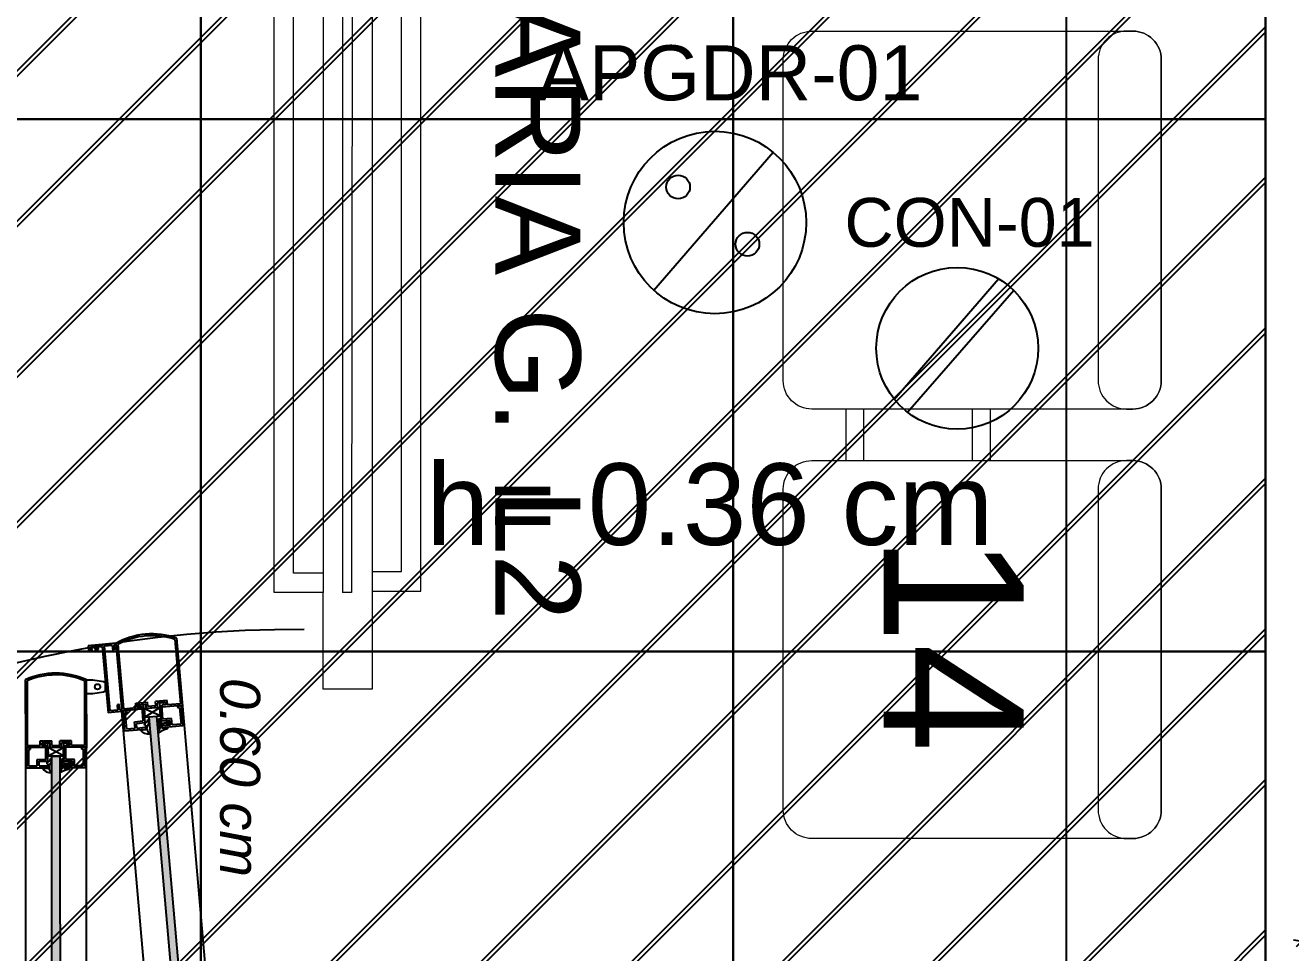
# Model space of a CAD drawing. Header units: millimetres. Extents: x 10930 to 21977, y 3784 to 7635.
# Drawn here: x 10970.211 to 10971.637, y 3818.83 to 3819.876 of the extents above; entities that cross this region are included whole.
import ezdxf

# ---------------------------------------------------------------- set-up
doc = ezdxf.new("R2010")
doc.units = ezdxf.units.MM
doc.linetypes.add('X-PP-NEW$0$HIDDEN', pattern=[0.375, 0.25, -0.125])
for name, color, linetype, lineweight in [('CONTACTOS', 40, 'Continuous', 18), ('LUMINARIAS', 3, 'Continuous', 18), ('MUEBLES', 251, 'Continuous', 18), ('PLAFON', 151, 'Continuous', 25)]:
    doc.layers.add(name, color=color, linetype=linetype, lineweight=lineweight)
for name, color, linetype in [('MEDIDAS.', 75, 'Continuous'), ('MUROS - ARQ.', 251, 'Continuous'), ('MUROS ACABADO.', 201, 'Continuous'), ('PISO PATIO PUBLICO', 142, 'Continuous'), ('PUERTAS', 171, 'Continuous')]:
    doc.layers.add(name, color=color, linetype=linetype)
doc.styles.get("Standard").update_dxf_attribs({"font": 'arial.ttf'})
doc.dimstyles.get("Standard").update_dxf_attribs({"dimtxt": 0.15, "dimasz": 0.18, "dimexe": 0.18, "dimexo": 0.0625, "dimgap": 0.09, "dimtad": 0, "dimtih": 1, "dimtoh": 1, "dimzin": 0, "dimdsep": 46, "dimtxsty": 'Standard', "dimblk2": 'ARCHTICK', "dimcen": 0.09, "dimadec": 0, "dimazin": 0, "dimtfac": 1, "dimtofl": 0, "dimtmove": 0, "dimatfit": 3, "dimfxl": 1, "dimtolj": 1, "dimtzin": 0, "dimarcsym": 0})

# ---------------------------------------------------------------- blocks, each defined once
blk = doc.blocks.new('X-PP-NEW$0$6370-Junquillo')
at = {"color": 0, "linetype": 'ByBlock', "ltscale": 10}
for p, q in [((-0.00038, -0.00088), (-0.00038, -0.00348)), ((-0.00038, -0.00088), (0.01425, -0.00088)), ((-0.00038, -0.00348), (0.00092, -0.00348)), ((0.00092, -0.00218), (0.00092, -0.00348)), ((0.00092, -0.00218), (0.01295, -0.00218)), ((0.00822, -0.00868), (0.00822, -0.01498)), ((0.01295, -0.00868), (0.00822, -0.00868)), ((0.01295, -0.00218), (0.01295, -0.00868)), ((0.01425, -0.00088), (0.01425, -0.01628)), ((-0.00218, -0.01348), (-0.00368, -0.01348)), ((-0.00368, -0.01348), (-0.00368, -0.01628)), ((0.00952, -0.01628), (-0.00368, -0.01628)), ((-0.00218, -0.01348), (-0.00218, -0.01498)), ((0.00822, -0.01498), (-0.00218, -0.01498)), ((0.00952, -0.00998), (0.00952, -0.01628)), ((0.01295, -0.00998), (0.00952, -0.00998)), ((0.01295, -0.00998), (0.01295, -0.01628)), ((0.01295, -0.01628), (0.01425, -0.01628))]:
    blk.add_line(p, q, dxfattribs=at)
blk = doc.blocks.new('X-PP-NEW$0$Vinil Cuña')
at = {"color": 0, "linetype": 'ByBlock', "ltscale": 10}
for p, q in [((-0.00262, 0.00333), (-0.00262, 0.00363)), ((-0.00202, 0.00333), (-0.00262, 0.00333)), ((0.0039, 0.0004), (-0.00033, 0.0004)), ((-0.00033, -0.0028), (-0.00033, 0.0004)), ((-0.00262, -0.00428), (-0.00262, -0.00458)), ((-0.00232, -0.00458), (-0.00262, -0.00458)), ((-0.00232, -0.00677), (-0.00232, -0.00458)), ((-0.00202, -0.00677), (-0.00232, -0.00677)), ((0.00077, -0.0028), (-0.00033, -0.0028)), ((0.00077, -0.0039), (0.00077, -0.0028))]:
    blk.add_line(p, q, dxfattribs=at)
for centre, radius, start, end in [((-0.00202, -0.00337), 0.00702, 32.45142, 94.86969), ((-0.00691, -0.00012), 0.00598, 315.85253, 35.13255), ((0.00128, -0.00718), 0.00332, 98.81604, 172.87719)]:
    blk.add_arc(centre, radius, start, end, dxfattribs=at)
blk = doc.blocks.new('X-PP-NEW$0$Plomo-1')
at = {"color": 0, "linetype": 'ByBlock', "ltscale": 10}
blk.add_lwpolyline([(-0.0057, 0.00625), (0.0057, 0.00625), (0.0057, 0.00025), (-0.0057, 0.00025)], close=True, dxfattribs=at)
at = {"color": 0, "linetype": 'X-PP-NEW$0$HIDDEN', "ltscale": 10}
for points in [[(0.0057, 0.00625), (-0.0057, 0.00025)], [(-0.0057, 0.00625), (0.0057, 0.00025)]]:
    blk.add_lwpolyline(points, dxfattribs=at)
blk = doc.blocks.new('PUERTA 7')
at = {"layer": 'PUERTAS'}
h = blk.add_hatch(dxfattribs=at)
h.set_pattern_fill('CROSS', color=142, scale=0.0003)
h.paths.add_polyline_path([(10970.2506, 3817.9168), (10970.2413, 3817.9168), (10970.2405, 3819.0517), (10970.2498, 3819.0517)])
h.paths.add_polyline_path([(10970.3498, 3819.0956), (10970.4487, 3817.965), (10970.458, 3817.9658), (10970.3591, 3819.0964)])
at = {"layer": 'PUERTAS', "color": 0, "linetype": 'ByBlock'}
for p, q in [((10970.3127, 3819.1789, 310.8113), (10970.2814, 3819.1761, 310.8113)), ((10970.2814, 3819.1761, 310.8113), (10970.2819, 3819.1711, 310.8113)), ((10970.2819, 3819.1711, 310.8113), (10970.2854, 3819.1714, 310.8113)), ((10970.2831, 3819.1743, 310.8113), (10970.2914, 3819.175, 310.8113)), ((10970.2831, 3819.1743, 310.8113), (10970.2833, 3819.1727, 310.8113)), ((10970.2833, 3819.1727, 310.8113), (10970.2852, 3819.1729, 310.8113)), ((10970.2852, 3819.1729, 310.8113), (10970.2854, 3819.1714, 310.8113)), ((10970.2896, 3819.1733, 310.8113), (10970.2916, 3819.1735, 310.8113)), ((10970.2897, 3819.1718, 310.8113), (10970.2896, 3819.1733, 310.8113)), ((10970.2897, 3819.1718, 310.8113), (10970.2932, 3819.1721, 310.8113)), ((10970.2916, 3819.1735, 310.8113), (10970.2914, 3819.175, 310.8113)), ((10970.293, 3819.1751, 310.8113), (10970.2975, 3819.1755, 310.8113)), ((10970.2932, 3819.1721, 310.8113), (10970.293, 3819.1751, 310.8113)), ((10970.2975, 3819.1755, 310.8113), (10970.3041, 3819.1007, 310.8113)), ((10970.3087, 3819.1765, 310.8113), (10970.2995, 3819.1757, 310.8113)), ((10970.2995, 3819.1757, 310.8113), (10970.3059, 3819.1028, 310.8113)), ((10970.3087, 3819.1765, 310.8113), (10970.3092, 3819.1705, 310.8113)), ((10970.3129, 3819.1769, 310.8113), (10970.3106, 3819.1767, 310.8113)), ((10970.3106, 3819.1767, 310.8113), (10970.3111, 3819.1714, 310.8113)), ((10970.3127, 3819.1789, 310.8113), (10970.3129, 3819.1769, 310.8113)), ((10970.3104, 3819.1706, 310.8113), (10970.3092, 3819.1705, 310.8113)), ((10970.3195, 3819.102, 310.8113), (10970.3041, 3819.1007, 310.8113)), ((10970.3151, 3819.1036, 310.8113), (10970.3059, 3819.1028, 310.8113)), ((10970.3158, 3819.1098, 310.8113), (10970.3146, 3819.1097, 310.8113)), ((10970.3151, 3819.1036, 310.8113), (10970.3146, 3819.1097, 310.8113)), ((10970.3171, 3819.1038, 310.8113), (10970.3166, 3819.1091, 310.8113)), ((10970.3193, 3819.104, 310.8113), (10970.3171, 3819.1038, 310.8113)), ((10970.3193, 3819.104, 310.8113), (10970.3195, 3819.102, 310.8113))]:
    blk.add_line(p, q, dxfattribs=at)
at = {"layer": 'PUERTAS', "color": 0, "linetype": 'ByBlock', "ltscale": 10}
for p, q in [((10970.3127, 3819.1789, 310.8113), (10970.3195, 3819.102, 310.8113)), ((10970.3149, 3819.1777, 310.8113), (10970.3212, 3819.1052, 310.8113)), ((10970.3793, 3819.1834, 310.8113), (10970.3856, 3819.1108, 310.8113)), ((10970.3811, 3819.1848, 310.8113), (10970.3879, 3819.108, 310.8113)), ((10970.2107, 3819.1379, 310.8113), (10970.2108, 3819.0607, 310.8113)), ((10970.2128, 3819.1365, 310.8113), (10970.2128, 3819.0637, 310.8113)), ((10970.2774, 3819.1366, 310.8113), (10970.2775, 3819.0638, 310.8113)), ((10970.2794, 3819.1379, 310.8113), (10970.2795, 3819.0608, 310.8113)), ((10970.3707, 3819.1146, 310.8113), (10970.3573, 3819.1135, 310.8113)), ((10970.3711, 3819.1096, 310.8113), (10970.3707, 3819.1146, 310.8113)), ((10970.3195, 3819.102, 310.8113), (10970.3205, 3819.1021, 310.8113)), ((10970.3204, 3819.1031, 310.8113), (10970.3421, 3819.105, 310.8113)), ((10970.3204, 3819.1031, 310.8113), (10970.3205, 3819.1021, 310.8113)), ((10970.3208, 3819.1027, 310.8113), (10970.3248, 3819.1031, 310.8113)), ((10970.3208, 3819.1027, 310.8113), (10970.3227, 3819.0802, 310.8113)), ((10970.3212, 3819.1052, 310.8113), (10970.3357, 3819.1065, 310.8113)), ((10970.323, 3819.1009, 310.8113), (10970.325, 3819.1011, 310.8113)), ((10970.323, 3819.1009, 310.8113), (10970.3246, 3819.0824, 310.8113)), ((10970.3248, 3819.1031, 310.8113), (10970.325, 3819.1011, 310.8113)), ((10970.3352, 3819.1115, 310.8113), (10970.3486, 3819.1127, 310.8113)), ((10970.3357, 3819.1065, 310.8113), (10970.3352, 3819.1115, 310.8113)), ((10970.3374, 3819.1097, 310.8113), (10970.3467, 3819.1105, 310.8113)), ((10970.3377, 3819.1066, 310.8113), (10970.3374, 3819.1097, 310.8113)), ((10970.3377, 3819.1066, 310.8113), (10970.3419, 3819.107, 310.8113)), ((10970.3397, 3819.1095, 310.8113), (10970.3441, 3819.1099, 310.8113)), ((10970.3399, 3819.1072, 310.8113), (10970.3397, 3819.1095, 310.8113)), ((10970.3399, 3819.1072, 310.8113), (10970.3423, 3819.1074, 310.8113)), ((10970.3421, 3819.105, 310.8113), (10970.3419, 3819.107, 310.8113)), ((10970.3437, 3819.0914, 310.8113), (10970.3423, 3819.1074, 310.8113)), ((10970.3458, 3819.0895, 310.8113), (10970.3441, 3819.1099, 310.8113)), ((10970.3472, 3819.1054, 310.8113), (10970.3467, 3819.1105, 310.8113)), ((10970.36, 3819.1066, 310.8113), (10970.3472, 3819.1054, 310.8113)), ((10970.349, 3819.1076, 310.8113), (10970.3486, 3819.1127, 310.8113)), ((10970.3578, 3819.1084, 310.8113), (10970.349, 3819.1076, 310.8113)), ((10970.3578, 3819.1084, 310.8113), (10970.3573, 3819.1135, 310.8113)), ((10970.3688, 3819.1125, 310.8113), (10970.3595, 3819.1116, 310.8113)), ((10970.36, 3819.1066, 310.8113), (10970.3595, 3819.1116, 310.8113)), ((10970.3666, 3819.1119, 310.8113), (10970.3623, 3819.1115, 310.8113)), ((10970.3641, 3819.0911, 310.8113), (10970.3623, 3819.1115, 310.8113)), ((10970.3668, 3819.1095, 310.8113), (10970.3645, 3819.1093, 310.8113)), ((10970.3659, 3819.0933, 310.8113), (10970.3645, 3819.1093, 310.8113)), ((10970.3691, 3819.1094, 310.8113), (10970.3649, 3819.109, 310.8113)), ((10970.3651, 3819.107, 310.8113), (10970.3649, 3819.109, 310.8113)), ((10970.3868, 3819.1089, 310.8113), (10970.3651, 3819.107, 310.8113)), ((10970.3668, 3819.1095, 310.8113), (10970.3666, 3819.1119, 310.8113)), ((10970.3691, 3819.1094, 310.8113), (10970.3688, 3819.1125, 310.8113)), ((10970.3856, 3819.1108, 310.8113), (10970.3711, 3819.1096, 310.8113)), ((10970.3865, 3819.1085, 310.8113), (10970.3824, 3819.1081, 310.8113)), ((10970.3824, 3819.1081, 310.8113), (10970.3826, 3819.1061, 310.8113)), ((10970.3846, 3819.1063, 310.8113), (10970.3826, 3819.1061, 310.8113)), ((10970.3846, 3819.1063, 310.8113), (10970.3862, 3819.0878, 310.8113)), ((10970.3865, 3819.1085, 310.8113), (10970.3884, 3819.0859, 310.8113)), ((10970.3868, 3819.1089, 310.8113), (10970.3869, 3819.1079, 310.8113)), ((10970.3879, 3819.108, 310.8113), (10970.3869, 3819.1079, 310.8113)), ((10970.3339, 3819.0905, 310.8113), (10970.3437, 3819.0914, 310.8113)), ((10970.3346, 3819.0832, 310.8113), (10970.3339, 3819.0905, 310.8113)), ((10970.3361, 3819.0887, 310.8113), (10970.3458, 3819.0895, 310.8113)), ((10970.3366, 3819.0834, 310.8113), (10970.3361, 3819.0887, 310.8113)), ((10970.3448, 3819.0882, 310.8113), (10970.3449, 3819.0865, 310.8113)), ((10970.3449, 3819.0865, 310.8113), (10970.3466, 3819.0866, 310.8113)), ((10970.3466, 3819.0866, 310.8113), (10970.347, 3819.0817, 310.8113)), ((10970.3487, 3819.093, 310.8113), (10970.3491, 3819.093, 310.8113)), ((10970.3491, 3819.093, 310.8113), (10970.3494, 3819.0896, 310.8113)), ((10970.3494, 3819.0896, 310.8113), (10970.3499, 3819.0897, 310.8113)), ((10970.3499, 3819.0892, 310.8113), (10970.3499, 3819.0897, 310.8113)), ((10970.3621, 3819.0941, 310.8113), (10970.36, 3819.0917, 310.8113)), ((10970.3622, 3819.0936, 310.8113), (10970.36, 3819.0912, 310.8113)), ((10970.36, 3819.0917, 310.8113), (10970.36, 3819.0912, 310.8113)), ((10970.3624, 3819.091, 310.8113), (10970.3602, 3819.0885, 310.8113)), ((10970.3602, 3819.0885, 310.8113), (10970.3603, 3819.088, 310.8113)), ((10970.3625, 3819.0904, 310.8113), (10970.3603, 3819.088, 310.8113)), ((10970.3626, 3819.0883, 310.8113), (10970.3605, 3819.0859, 310.8113)), ((10970.3627, 3819.0878, 310.8113), (10970.3605, 3819.0854, 310.8113)), ((10970.3605, 3819.0859, 310.8113), (10970.3605, 3819.0854, 310.8113)), ((10970.3628, 3819.086, 310.8113), (10970.3607, 3819.0836, 310.8113)), ((10970.3629, 3819.0854, 310.8113), (10970.3607, 3819.083, 310.8113)), ((10970.3621, 3819.0941, 310.8113), (10970.3635, 3819.0943, 310.8113)), ((10970.3624, 3819.091, 310.8113), (10970.3622, 3819.0936, 310.8113)), ((10970.3626, 3819.0883, 310.8113), (10970.3625, 3819.0904, 310.8113)), ((10970.3628, 3819.086, 310.8113), (10970.3627, 3819.0878, 310.8113)), ((10970.3631, 3819.0831, 310.8113), (10970.3629, 3819.0854, 310.8113)), ((10970.364, 3819.0886, 310.8113), (10970.3635, 3819.0943, 310.8113)), ((10970.3702, 3819.0891, 310.8113), (10970.364, 3819.0886, 310.8113)), ((10970.3738, 3819.092, 310.8113), (10970.3641, 3819.0911, 310.8113)), ((10970.3703, 3819.0885, 310.8113), (10970.3641, 3819.0879, 310.8113)), ((10970.3645, 3819.0832, 310.8113), (10970.3641, 3819.0879, 310.8113)), ((10970.3742, 3819.0867, 310.8113), (10970.3645, 3819.0859, 310.8113)), ((10970.3645, 3819.0859, 310.8113), (10970.3647, 3819.0838, 310.8113)), ((10970.3884, 3819.0859, 310.8113), (10970.3647, 3819.0838, 310.8113)), ((10970.3756, 3819.0942, 310.8113), (10970.3659, 3819.0933, 310.8113)), ((10970.3701, 3819.0906, 310.8113), (10970.3705, 3819.0906, 310.8113)), ((10970.3702, 3819.0891, 310.8113), (10970.3701, 3819.0906, 310.8113)), ((10970.3705, 3819.0868, 310.8113), (10970.3703, 3819.0885, 310.8113)), ((10970.3706, 3819.0892, 310.8113), (10970.3705, 3819.0906, 310.8113)), ((10970.3705, 3819.0868, 310.8113), (10970.3708, 3819.0868, 310.8113)), ((10970.371, 3819.0892, 310.8113), (10970.3706, 3819.0892, 310.8113)), ((10970.3708, 3819.0868, 310.8113), (10970.3707, 3819.0885, 310.8113)), ((10970.3711, 3819.0885, 310.8113), (10970.3707, 3819.0885, 310.8113)), ((10970.3709, 3819.0907, 310.8113), (10970.3713, 3819.0907, 310.8113)), ((10970.371, 3819.0892, 310.8113), (10970.3709, 3819.0907, 310.8113)), ((10970.3712, 3819.0868, 310.8113), (10970.3711, 3819.0885, 310.8113)), ((10970.3712, 3819.0868, 310.8113), (10970.3716, 3819.0869, 310.8113)), ((10970.3714, 3819.0892, 310.8113), (10970.3713, 3819.0907, 310.8113)), ((10970.3718, 3819.0893, 310.8113), (10970.3714, 3819.0892, 310.8113)), ((10970.3716, 3819.0869, 310.8113), (10970.3715, 3819.0886, 310.8113)), ((10970.3719, 3819.0886, 310.8113), (10970.3715, 3819.0886, 310.8113)), ((10970.3717, 3819.0907, 310.8113), (10970.372, 3819.0908, 310.8113)), ((10970.3718, 3819.0893, 310.8113), (10970.3717, 3819.0907, 310.8113)), ((10970.372, 3819.0869, 310.8113), (10970.3719, 3819.0886, 310.8113)), ((10970.3724, 3819.0869, 310.8113), (10970.372, 3819.0908, 310.8113)), ((10970.372, 3819.0869, 310.8113), (10970.3724, 3819.0869, 310.8113)), ((10970.3742, 3819.0867, 310.8113), (10970.3738, 3819.092, 310.8113)), ((10970.3762, 3819.0869, 310.8113), (10970.3756, 3819.0942, 310.8113)), ((10970.3862, 3819.0878, 310.8113), (10970.3762, 3819.0869, 310.8113)), ((10970.3227, 3819.0802, 310.8113), (10970.3465, 3819.0823, 310.8113)), ((10970.3246, 3819.0824, 310.8113), (10970.3346, 3819.0832, 310.8113)), ((10970.3366, 3819.0834, 310.8113), (10970.3463, 3819.0843, 310.8113)), ((10970.3405, 3819.0811, 310.8113), (10970.347, 3819.0817, 310.8113)), ((10970.3463, 3819.0843, 310.8113), (10970.3465, 3819.0823, 310.8113)), ((10970.35, 3819.0774, 310.8113), (10970.3509, 3819.0775, 310.8113)), ((10970.3509, 3819.0775, 310.8113), (10970.351, 3819.077, 310.8113)), ((10970.3607, 3819.0836, 310.8113), (10970.3607, 3819.083, 310.8113)), ((10970.361, 3819.0799, 310.8113), (10970.3612, 3819.0779, 310.8113)), ((10970.3645, 3819.0832, 310.8113), (10970.371, 3819.0838, 310.8113)), ((10970.3712, 3819.0822, 310.8113), (10970.371, 3819.0838, 310.8113)), ((10970.2108, 3819.0607, 310.8113), (10970.2118, 3819.0607, 310.8113)), ((10970.2118, 3819.0617, 310.8113), (10970.2118, 3819.0607, 310.8113)), ((10970.2118, 3819.0617, 310.8113), (10970.2336, 3819.0617, 310.8113)), ((10970.2128, 3819.0637, 310.8113), (10970.2273, 3819.0638, 310.8113)), ((10970.2273, 3819.0689, 310.8113), (10970.2407, 3819.0689, 310.8113)), ((10970.2273, 3819.0638, 310.8113), (10970.2273, 3819.0689, 310.8113)), ((10970.2294, 3819.0668, 310.8113), (10970.2387, 3819.0669, 310.8113)), ((10970.2294, 3819.0638, 310.8113), (10970.2294, 3819.0668, 310.8113)), ((10970.2294, 3819.0638, 310.8113), (10970.2336, 3819.0638, 310.8113)), ((10970.2336, 3819.0617, 310.8113), (10970.2336, 3819.0638, 310.8113)), ((10970.2387, 3819.0618, 310.8113), (10970.2387, 3819.0669, 310.8113)), ((10970.2387, 3819.0618, 310.8113), (10970.2516, 3819.0618, 310.8113)), ((10970.2407, 3819.0638, 310.8113), (10970.2407, 3819.0689, 310.8113)), ((10970.2407, 3819.0638, 310.8113), (10970.2495, 3819.0638, 310.8113)), ((10970.2495, 3819.0638, 310.8113), (10970.2495, 3819.0689, 310.8113)), ((10970.2629, 3819.0689, 310.8113), (10970.2495, 3819.0689, 310.8113)), ((10970.2609, 3819.0669, 310.8113), (10970.2515, 3819.0669, 310.8113)), ((10970.2516, 3819.0618, 310.8113), (10970.2515, 3819.0669, 310.8113)), ((10970.2586, 3819.0665, 310.8113), (10970.2543, 3819.0665, 310.8113)), ((10970.2543, 3819.046, 310.8113), (10970.2543, 3819.0665, 310.8113)), ((10970.2586, 3819.0641, 310.8113), (10970.2563, 3819.0641, 310.8113)), ((10970.2563, 3819.0481, 310.8113), (10970.2563, 3819.0641, 310.8113)), ((10970.2609, 3819.0638, 310.8113), (10970.2567, 3819.0638, 310.8113)), ((10970.2567, 3819.0618, 310.8113), (10970.2567, 3819.0638, 310.8113)), ((10970.2785, 3819.0618, 310.8113), (10970.2567, 3819.0618, 310.8113)), ((10970.2586, 3819.0641, 310.8113), (10970.2586, 3819.0665, 310.8113)), ((10970.2609, 3819.0638, 310.8113), (10970.2609, 3819.0669, 310.8113)), ((10970.2629, 3819.0638, 310.8113), (10970.2629, 3819.0689, 310.8113)), ((10970.2775, 3819.0638, 310.8113), (10970.2629, 3819.0638, 310.8113)), ((10970.2741, 3819.0614, 310.8113), (10970.2741, 3819.0594, 310.8113)), ((10970.2781, 3819.0614, 310.8113), (10970.2741, 3819.0614, 310.8113)), ((10970.2761, 3819.0594, 310.8113), (10970.2741, 3819.0594, 310.8113)), ((10970.2761, 3819.0594, 310.8113), (10970.2761, 3819.0407, 310.8113)), ((10970.2781, 3819.0614, 310.8113), (10970.2781, 3819.0387, 310.8113)), ((10970.2785, 3819.0618, 310.8113), (10970.2785, 3819.0608, 310.8113)), ((10970.2795, 3819.0608, 310.8113), (10970.2785, 3819.0608, 310.8113)), ((10970.2526, 3819.0492, 310.8113), (10970.2502, 3819.047, 310.8113)), ((10970.2526, 3819.0487, 310.8113), (10970.2502, 3819.0464, 310.8113)), ((10970.2502, 3819.047, 310.8113), (10970.2502, 3819.0464, 310.8113)), ((10970.2526, 3819.046, 310.8113), (10970.2502, 3819.0438, 310.8113)), ((10970.2526, 3819.0455, 310.8113), (10970.2502, 3819.0432, 310.8113)), ((10970.2502, 3819.0438, 310.8113), (10970.2502, 3819.0432, 310.8113)), ((10970.2526, 3819.0434, 310.8113), (10970.2503, 3819.0411, 310.8113)), ((10970.2526, 3819.0428, 310.8113), (10970.2503, 3819.0406, 310.8113)), ((10970.2526, 3819.0492, 310.8113), (10970.254, 3819.0492, 310.8113)), ((10970.2526, 3819.046, 310.8113), (10970.2526, 3819.0487, 310.8113)), ((10970.2526, 3819.0434, 310.8113), (10970.2526, 3819.0455, 310.8113)), ((10970.2526, 3819.041, 310.8113), (10970.2526, 3819.0428, 310.8113)), ((10970.254, 3819.0435, 310.8113), (10970.254, 3819.0492, 310.8113)), ((10970.2603, 3819.0435, 310.8113), (10970.254, 3819.0435, 310.8113)), ((10970.2603, 3819.0428, 310.8113), (10970.254, 3819.0428, 310.8113)), ((10970.254, 3819.0381, 310.8113), (10970.254, 3819.0428, 310.8113)), ((10970.264, 3819.046, 310.8113), (10970.2543, 3819.046, 310.8113)), ((10970.266, 3819.0481, 310.8113), (10970.2563, 3819.0481, 310.8113)), ((10970.2603, 3819.045, 310.8113), (10970.2607, 3819.045, 310.8113)), ((10970.2603, 3819.0435, 310.8113), (10970.2603, 3819.045, 310.8113)), ((10970.2603, 3819.0411, 310.8113), (10970.2603, 3819.0428, 310.8113)), ((10970.2607, 3819.0435, 310.8113), (10970.2607, 3819.045, 310.8113)), ((10970.2611, 3819.0435, 310.8113), (10970.2607, 3819.0435, 310.8113)), ((10970.2607, 3819.0411, 310.8113), (10970.2607, 3819.0428, 310.8113)), ((10970.2611, 3819.0428, 310.8113), (10970.2607, 3819.0428, 310.8113)), ((10970.2611, 3819.045, 310.8113), (10970.2614, 3819.045, 310.8113)), ((10970.2611, 3819.0435, 310.8113), (10970.2611, 3819.045, 310.8113)), ((10970.2611, 3819.0411, 310.8113), (10970.2611, 3819.0428, 310.8113)), ((10970.2614, 3819.0435, 310.8113), (10970.2614, 3819.045, 310.8113)), ((10970.2618, 3819.0435, 310.8113), (10970.2614, 3819.0435, 310.8113)), ((10970.2614, 3819.0411, 310.8113), (10970.2614, 3819.0428, 310.8113)), ((10970.2618, 3819.0428, 310.8113), (10970.2614, 3819.0428, 310.8113)), ((10970.2618, 3819.045, 310.8113), (10970.2622, 3819.045, 310.8113)), ((10970.2618, 3819.0435, 310.8113), (10970.2618, 3819.045, 310.8113)), ((10970.2618, 3819.0411, 310.8113), (10970.2618, 3819.0428, 310.8113)), ((10970.2622, 3819.0411, 310.8113), (10970.2622, 3819.045, 310.8113)), ((10970.264, 3819.0407, 310.8113), (10970.264, 3819.046, 310.8113)), ((10970.266, 3819.0407, 310.8113), (10970.266, 3819.0481, 310.8113)), ((10970.2503, 3819.0411, 310.8113), (10970.2503, 3819.0406, 310.8113)), ((10970.2526, 3819.041, 310.8113), (10970.2503, 3819.0388, 310.8113)), ((10970.2526, 3819.0405, 310.8113), (10970.2503, 3819.0382, 310.8113)), ((10970.2503, 3819.0388, 310.8113), (10970.2503, 3819.0382, 310.8113)), ((10970.2503, 3819.0351, 310.8113), (10970.2503, 3819.0331, 310.8113)), ((10970.2526, 3819.0381, 310.8113), (10970.2526, 3819.0405, 310.8113)), ((10970.254, 3819.0381, 310.8113), (10970.2606, 3819.0381, 310.8113)), ((10970.264, 3819.0407, 310.8113), (10970.2543, 3819.0407, 310.8113)), ((10970.2543, 3819.0407, 310.8113), (10970.2543, 3819.0387, 310.8113)), ((10970.2781, 3819.0387, 310.8113), (10970.2543, 3819.0387, 310.8113)), ((10970.2603, 3819.0411, 310.8113), (10970.2607, 3819.0411, 310.8113)), ((10970.2606, 3819.0365, 310.8113), (10970.2606, 3819.0381, 310.8113)), ((10970.2611, 3819.0411, 310.8113), (10970.2614, 3819.0411, 310.8113)), ((10970.2618, 3819.0411, 310.8113), (10970.2622, 3819.0411, 310.8113)), ((10970.2761, 3819.0407, 310.8113), (10970.266, 3819.0407, 310.8113))]:
    blk.add_line(p, q, dxfattribs=at)
at = {"layer": 'PUERTAS', "color": 7}
for p, q in [((10970.42, 3817.9534, 310.8113), (10970.3195, 3819.102, 310.8113)), ((10970.3879, 3819.108, 310.8113), (10970.4884, 3817.9594, 310.8113)), ((10970.2803, 3817.9078, 310.8113), (10970.2795, 3819.0608, 310.8113))]:
    blk.add_line(p, q, dxfattribs=at)
at = {"layer": 'PUERTAS', "color": 0, "linetype": 'ByBlock', "ltscale": 10, "elevation": 310.8113}
blk.add_lwpolyline([(10970.2839, 3819.1708), (10970.2859, 3819.171), (10970.2856, 3819.1734), (10970.2837, 3819.1732), (10970.2836, 3819.1738), (10970.291, 3819.1745), (10970.2911, 3819.1739), (10970.2891, 3819.1737), (10970.2893, 3819.1713), (10970.2913, 3819.1715, -0.483593)], format="xyb", close=True, dxfattribs=at)
blk.add_lwpolyline([(10970.2794, 3819.1379), (10970.2868, 3819.1379), (10970.299, 3819.1358, -0.365008), (10970.3007, 3819.1338), (10970.3007, 3819.1259, -0.365008), (10970.299, 3819.124), (10970.2868, 3819.1218), (10970.2794, 3819.1218), (10970.2794, 3819.1379)], format="xyb", dxfattribs=at)
blk.add_lwpolyline([(10970.3456, 3819.0956), (10970.3632, 3819.0971), (10970.3624, 3819.1064), (10970.3448, 3819.1049)], close=True, dxfattribs=at)
at = {"layer": 'PUERTAS', "color": 0, "linetype": 'X-PP-NEW$0$HIDDEN', "ltscale": 10, "elevation": 310.8113}
for points in [[(10970.3632, 3819.0971), (10970.3448, 3819.1049)], [(10970.3456, 3819.0956), (10970.3624, 3819.1064)]]:
    blk.add_lwpolyline(points, dxfattribs=at)
at = {"layer": 'PUERTAS', "elevation": 310.8113}
blk.add_lwpolyline([(10970.3498, 3819.0956), (10970.4487, 3817.965), (10970.458, 3817.9658), (10970.3591, 3819.0964)], close=True, dxfattribs=at)
at = {"layer": 'PUERTAS', "color": 7, "elevation": 310.8113}
blk.add_lwpolyline([(10970.2108, 3819.0607), (10970.2116, 3817.9077)], dxfattribs=at)
at = {"layer": 'PUERTAS', "elevation": 310.8113}
blk.add_lwpolyline([(10970.2506, 3817.9168), (10970.2413, 3817.9168), (10970.2405, 3819.0517), (10970.2498, 3819.0517), (10970.2506, 3817.9168)], dxfattribs=at)
at = {"layer": 'PUERTAS', "color": 0, "linetype": 'ByBlock', "ltscale": 10}
blk.add_circle((10970.2921, 3819.1299, 310.8113), 0.00304, dxfattribs=at)
at = {"layer": 'PUERTAS'}
blk.add_arc((10970.5146, 3817.8812, 310.8113), 1.3132, 89.5489, 178.2283, dxfattribs=at)
at = {"layer": 'PUERTAS', "color": 0, "linetype": 'ByBlock', "ltscale": 10}
for centre, radius, start, end in [((10970.3536, 3819.106, 310.8113), 0.0835, 70.7253, 119.2747), ((10970.3536, 3819.106, 310.8113), 0.0815, 71.6352, 118.3648), ((10970.2451, 3819.0618, 310.8113), 0.0835, 65.7663, 114.3156), ((10970.2451, 3819.0618, 310.8113), 0.0815, 66.6761, 113.4058), ((10970.3435, 3819.0931, 310.8113), 0.00514, 283.816, 357.8772), ((10970.3571, 3819.0834, 310.8113), 0.00925, 140.8525, 220.1325), ((10970.3491, 3819.0877, 310.8113), 0.0109, 217.4514, 279.8697), ((10970.3662, 3819.0787, 310.8113), 0.00536, 125.7277, 167.7559), ((10970.3742, 3819.0612, 310.8113), 0.0212, 98.2604, 128.0933), ((10970.2554, 3819.0335, 310.8113), 0.00536, 120.7686, 162.7968), ((10970.2618, 3819.0154, 310.8113), 0.0212, 93.3013, 123.1343)]:
    blk.add_arc(centre, radius, start, end, dxfattribs=at)
at = {"layer": 'PUERTAS', "color": 0, "linetype": 'ByBlock'}
for centre, start, end in [((10970.3104, 3819.1713, 310.8113), 275.0409, 5.0409), ((10970.3159, 3819.109, 310.8113), 5.0409, 95.0409)]:
    blk.add_arc(centre, 0.000759, start, end, dxfattribs=at)
at = {"layer": 'PUERTAS', "color": 7, "extrusion": (0, 0, -1)}
for name, p, xscale, yscale, zscale, rotation in [('X-PP-NEW$0$6370-Junquillo', (-10970.2108, 3819.0607, -310.8113), 1.54648689622131, 1.54648689622131, -1.54648689622131, 269.9590580548917), ('X-PP-NEW$0$Plomo-1', (-10970.2451, 3819.0618, -310.8113), 1.546486896221311, 1.546486896221311, -1.546486896221311, 179.9590580548924)]:
    blk.add_blockref(name, p, dxfattribs=dict(at, xscale=xscale, yscale=yscale, zscale=zscale, rotation=rotation))
at = {"layer": 'PUERTAS', "color": 7, "xscale": 1.546486896221311, "yscale": 1.546486896221311, "zscale": 1.546486896221311, "rotation": 180.0409419451076}
blk.add_blockref('X-PP-NEW$0$Vinil Cuña', (10970.236, 3819.0387, 310.8113), dxfattribs=at)
blk = doc.blocks.new('muebles dentro del edificio')
at = {"layer": 'MUEBLES', "color": 142}
for points in [[(10971.4592, 3819.443), (10971.0971, 3819.443, -0.414214), (10971.0651, 3819.475), (10971.0651, 3819.8371, -0.414214), (10971.0971, 3819.869), (10971.4592, 3819.869, -0.414214), (10971.4911, 3819.8371), (10971.4911, 3819.475, -0.414214)], [(10971.4519, 3819.443), (10971.4592, 3819.443, 0.414214), (10971.4911, 3819.475), (10971.4911, 3819.8371, 0.414214), (10971.4592, 3819.869), (10971.4519, 3819.869, 0.414214), (10971.42, 3819.8371), (10971.42, 3819.475, 0.414214)], [(10971.4592, 3818.9589), (10971.0971, 3818.9589, -0.414214), (10971.0651, 3818.9909), (10971.0651, 3819.353, -0.414214), (10971.0971, 3819.3849), (10971.4592, 3819.3849, -0.414214), (10971.4911, 3819.353), (10971.4911, 3818.9909, -0.414214)], [(10971.4519, 3818.9589), (10971.4592, 3818.9589, 0.414214), (10971.4911, 3818.9909), (10971.4911, 3819.353, 0.414214), (10971.4592, 3819.3849), (10971.4519, 3819.3849, 0.414214), (10971.42, 3819.353), (10971.42, 3818.9909, 0.414214)]]:
    blk.add_lwpolyline(points, format="xyb", close=True, dxfattribs=at)
for points in [[(10971.1354, 3819.443), (10971.1354, 3819.3849)], [(10971.1554, 3819.443), (10971.1554, 3819.3849)], [(10971.2781, 3819.443), (10971.2781, 3819.3849)], [(10971.2981, 3819.443), (10971.2981, 3819.3849)]]:
    blk.add_lwpolyline(points, dxfattribs=at)
blk.add_text('14', height=0.15796, rotation=270, dxfattribs=at).set_placement((10971.1781, 3819.3013))
blk = doc.blocks.new('con1')
at = {"layer": 'CONTACTOS', "color": 40, "lineweight": -3}
for p, q in [((10962.7311, 3823.3801), (10962.9679, 3823.6534)), ((10962.7618, 3823.3524), (10963.0021, 3823.6278))]:
    blk.add_line(p, q, dxfattribs=at)
blk.add_circle((10962.8743, 3823.4964), 0.1827, dxfattribs=at)
at = {"layer": 'CONTACTOS', "color": 7}
blk.add_text('CON-01', height=0.11022, dxfattribs=at).set_placement((10962.6197, 3823.7256))
blk = doc.blocks.new('ap1')
at = {"layer": 'CONTACTOS', "color": 40, "lineweight": -3}
blk.add_line((10962.7869, 3821.9624), (10963.0202, 3822.2322), dxfattribs=at)
for centre, radius in [((10962.9063, 3822.0948), 0.1785), ((10962.8342, 3822.1643), 0.0232), ((10962.9699, 3822.0523), 0.0232)]:
    blk.add_circle(centre, radius, dxfattribs=at)
at = {"layer": 'CONTACTOS', "color": 7}
blk.add_text('APGDR-01', height=0.10768, dxfattribs=at).set_placement((10962.5596, 3822.3339))
blk = doc.blocks.new('piso de 60x60 de tuxmapn')
at = {"layer": 'PISO PATIO PUBLICO', "color": 254}
for points in [[(10969.8086, 3819.7697), (10970.4086, 3819.7697), (10970.4086, 3820.3697), (10969.8086, 3820.3697)], [(10970.4086, 3819.7697), (10971.0086, 3819.7697), (10971.0086, 3820.3697), (10970.4086, 3820.3697)], [(10971.0086, 3819.7697), (10971.6086, 3819.7697), (10971.6086, 3820.3697), (10971.0086, 3820.3697)], [(10969.8086, 3819.1697), (10970.4086, 3819.1697), (10970.4086, 3819.7697), (10969.8086, 3819.7697)], [(10970.4086, 3819.1697), (10971.0086, 3819.1697), (10971.0086, 3819.7697), (10970.4086, 3819.7697)], [(10971.0086, 3819.1697), (10971.6086, 3819.1697), (10971.6086, 3819.7697), (10971.0086, 3819.7697)], [(10969.8086, 3818.5697), (10970.4086, 3818.5697), (10970.4086, 3819.1697), (10969.8086, 3819.1697)], [(10970.4086, 3818.5697), (10971.0086, 3818.5697), (10971.0086, 3819.1697), (10970.4086, 3819.1697)], [(10971.0086, 3818.5697), (10971.6086, 3818.5697), (10971.6086, 3819.1697), (10971.0086, 3819.1697)]]:
    blk.add_lwpolyline(points, close=True, dxfattribs=at)
blk = doc.blocks.new('*D148')
at = {"layer": 'Defpoints', "color": 0, "transparency": 16777216}
for p in [(10971.3843, 3823.2833), (10971.6086, 3823.2833), (10971.6086, 3818.2547)]:
    blk.add_point(p, dxfattribs=at)
at = {"layer": 'MEDIDAS.', "color": 0, "lineweight": -2, "transparency": 16777216}
for p, q in [((10971.6086, 3823.2833), (10971.3843, 3823.2833)), ((10971.3843, 3823.1933), (10971.3843, 3820.8457)), ((10971.3843, 3818.3447), (10971.3843, 3820.6924)), ((10971.6086, 3818.2547), (10971.3843, 3818.2547))]:
    blk.add_line(p, q, dxfattribs=at)
at = {"layer": 'MEDIDAS.', "color": 0, "transparency": 16777216}
for points in [[(10971.3693, 3823.1933), (10971.3993, 3823.1933), (10971.3843, 3823.2833)], [(10971.3693, 3818.3447), (10971.3993, 3818.3447), (10971.3843, 3818.2547)]]:
    blk.add_solid(points, dxfattribs=at)
at = {"layer": 'MEDIDAS.', "color": 0, "transparency": 16777216, "insert": (10971.3843, 3820.769), "char_height": 0.15, "attachment_point": 5}
blk.add_mtext('\\A1;5.03', dxfattribs=at)
blk = doc.blocks.new('_ArchTick')
at = {"color": 0, "linetype": 'ByBlock', "const_width": 0.15}
blk.add_lwpolyline([(-0.5, -0.5), (0.5, 0.5)], dxfattribs=at)
blk = doc.blocks.new('l02')
at = {"layer": 'LUMINARIAS', "color": 113}
for p, q in [((10963.323, 3820.0689), (10962.509, 3820.0689)), ((10962.509, 3820.0689), (10962.509, 3820.0282)), ((10963.323, 3820.0282), (10963.323, 3820.0689)), ((10963.3067, 3820.0526), (10962.5253, 3820.0526)), ((10962.5253, 3820.0526), (10962.5253, 3820.0282)), ((10963.3067, 3820.0282), (10963.3067, 3820.0526)), ((10962.509, 3819.9468), (10962.509, 3819.9875)), ((10962.5253, 3819.9631), (10962.5253, 3819.9875)), ((10963.308, 3819.9875), (10963.308, 3819.9631)), ((10963.3242, 3819.9875), (10963.3242, 3819.9468)), ((10963.308, 3819.9631), (10962.5253, 3819.9631)), ((10963.3242, 3819.9468), (10962.509, 3819.9468))]:
    blk.add_line(p, q, dxfattribs=at)
at = {"layer": 'LUMINARIAS', "color": 3}
for p, q in [((10962.509, 3820.0282), (10962.4276, 3820.0282)), ((10962.4276, 3820.0282), (10962.4276, 3819.9875)), ((10962.509, 3820.0282), (10963.323, 3820.0282)), ((10963.323, 3820.0282), (10963.4044, 3820.0282)), ((10963.4044, 3820.0282), (10963.4044, 3819.9875)), ((10962.4276, 3819.9875), (10962.509, 3819.9875)), ((10962.509, 3819.9875), (10962.509, 3819.9875)), ((10962.509, 3819.9875), (10963.3242, 3819.9875)), ((10963.4044, 3819.9875), (10963.3242, 3819.9875))]:
    blk.add_line(p, q, dxfattribs=at)
at = {"layer": 'LUMINARIAS', "color": 2}
for p, q in [((10962.509, 3820.0119), (10963.3242, 3820.0112)), ((10962.509, 3820.0119), (10962.509, 3820.0038)), ((10963.3242, 3820.0112), (10963.3242, 3820.0038)), ((10962.509, 3820.0038), (10963.3242, 3820.0038))]:
    blk.add_line(p, q, dxfattribs=at)
at = {"layer": 'LUMINARIAS', "color": 7}
blk.add_text('LUMINARIA G.', height=0.070625, dxfattribs=at).set_placement((10962.5232, 3820.1308))
at = {"layer": 'LUMINARIAS', "color": 10}
blk.add_text('L2', height=0.07063, dxfattribs=at).set_placement((10963.2377, 3820.1308))
blk = doc.blocks.new('LUMINARIAS 44')
at = {"layer": 'LUMINARIAS', "color": 5, "xscale": 1.356548441874271, "yscale": 1.356548441874271, "zscale": 1.356548441874271, "rotation": 270}
blk.add_blockref('l02', (5788.5482, 18691.5165), dxfattribs=at)

msp = doc.modelspace()

# ---------------------------------------------------------------- hatches: boundary and pattern name
at = {"layer": 'MUROS ACABADO.'}
h = msp.add_hatch(dxfattribs=at)
h.set_pattern_fill('AR-CONC', color=161, scale=0.004)
h.set_pattern_definition([(50, (-113.197, 17.757), (0.728738676, -0.063756342), [0.0762, -0.8382]), (355, (-113.197, 17.757), (-0.140973686, 0.76422738), [0.06096, -0.670562337]), (100.451445, (-113.13625, 17.7517), (0.58776499, 0.700471008), [0.064760035, -0.71236098]), (46.1842, (-113.197, 17.9602), (1.084316164, -0.16816931), [0.1143, -1.2573]), (96.635558, (-113.1066, 17.9462), (0.94961654, 0.9897045), [0.09714009, -1.06854243]), (351.184151, (-113.197, 17.9602), (0.94961654, 0.9897045), [0.09143987, -1.00583893]), (21, (-113.0954, 17.9094), (0.606457565, -0.409060793), [0.0762, -0.8382]), (326, (-113.0954, 17.9094), (0.247208113, 0.736751864), [0.06096, -0.67056]), (71.451445, (-113.04484, 17.8753), (0.853665677, 0.327691076), [0.064760035, -0.71235975]), (37.5, (-113.19698, 17.757), (0.012354413, 0.3382201555), [0, -0.662432, 0, -0.68072, 0, -0.6731]), (7.5, (-113.19698, 17.757), (0.26727865, 0.400722299), [0, -0.388112, 0, -0.647192, 0, -0.25654]), (327.5, (-113.42355, 17.757), (0.5423623807, -0.022914976), [0, -0.254, 0, -0.79248, 0, -1.05156]), (317.5, (-113.52515, 17.757), (0.592516726, 0.101705964), [0, -0.3302, 0, -0.526288, 0, -0.74676])])
h.paths.add_polyline_path([(10966.6086, 3823.2833), (10966.6086, 3818.2547), (10967.7086, 3818.2547), (10967.7086, 3817.5847), (10966.1086, 3817.5847), (10966.1086, 3818.2547), (10966.1086, 3825.8097), (10972.1086, 3825.8097), (10972.1086, 3818.2547), (10972.1086, 3817.5847), (10970.6586, 3817.5847), (10970.6586, 3818.2547), (10971.6086, 3818.2547), (10971.6086, 3823.2833), (10971.4286, 3823.2833), (10971.4286, 3823.3849), (10971.6086, 3823.3849), (10971.6086, 3825.3097), (10966.6086, 3825.3097), (10966.6086, 3824.0097), (10967.3486, 3824.0097), (10967.3486, 3824.8333), (10967.4486, 3824.8333), (10967.4486, 3823.3833), (10970.0686, 3823.3833), (10970.0686, 3823.2833)])
at = {"layer": 'PLAFON'}
h = msp.add_hatch(dxfattribs=at)
h.set_pattern_fill('JIS_LC_20A', color=51, scale=0.006)
h.paths.add_polyline_path([(10971.6086, 3823.2833), (10971.6086, 3818.2547), (10966.6086, 3818.2547), (10966.6086, 3823.2833), (10970.0686, 3823.2833), (10970.0686, 3823.3833), (10971.4286, 3823.3833), (10971.4286, 3823.2833)])

# ---------------------------------------------------------------- linework, layer by layer
at = {"layer": 'MUROS - ARQ.', "color": 161}
msp.add_lwpolyline([(10972.1086, 3825.8097), (10972.1086, 3818.2547), (10972.1086, 3817.5847), (10970.6586, 3817.5847), (10970.6586, 3818.2547), (10971.6086, 3818.2547), (10971.6086, 3823.2833)], dxfattribs=at)
at = {"layer": 'PLAFON', "color": 210}
msp.add_lwpolyline([(10971.6086, 3823.2833), (10971.6086, 3818.2547), (10966.6086, 3818.2547), (10966.6086, 3823.2833), (10970.0686, 3823.2833), (10970.0686, 3823.3833), (10971.4286, 3823.3833), (10971.4286, 3823.2833), (10971.6086, 3823.2833)], dxfattribs=at)

# ---------------------------------------------------------------- block references
at = {"layer": 'CONTACTOS', "color": 5}
for name, p, xscale, yscale, zscale in [('ap1', (4654.2284, 1617.3856), 0.5761938905787997, 0.5761938905787997, 0.5761938905787997), ('con1', (5497.1374, 1910.314), 0.4993328893133319, 0.4993328893133319, 0.4993328893133319)]:
    msp.add_blockref(name, p, dxfattribs=dict(at, xscale=xscale, yscale=yscale, zscale=zscale))
at = {"layer": 'MEDIDAS.', "color": 61}
msp.add_blockref('LUMINARIAS 44', (0, 0), dxfattribs=at)
at = {"layer": 'MUEBLES', "color": 5}
msp.add_blockref('muebles dentro del edificio', (0, 0), dxfattribs=at)
at = {"layer": 'PISO PATIO PUBLICO', "color": 5}
msp.add_blockref('piso de 60x60 de tuxmapn', (0, 0), dxfattribs=at)
at = {"layer": 'PUERTAS', "color": 5}
msp.add_blockref('PUERTA 7', (0, 0), dxfattribs=at)

# ---------------------------------------------------------------- texts
at = {"layer": 'CONTACTOS', "color": 230}
msp.add_text('h= 0.36 cm', height=0.09204, dxfattribs=at).set_placement((10970.6624, 3819.2898))
at = {"layer": 'PISO PATIO PUBLICO', "color": 210, "insert": (10970.4755, 3819.1399), "char_height": 0.045157, "attachment_point": 1, "rotation": 270}
msp.add_mtext_dynamic_manual_height_columns('{\\fArial|b0|i1|c0|p34;0.60 cm}', width=3.702999, gutter_width=12.5, heights=[0], dxfattribs=at)

# ---------------------------------------------------------------- dimensions: what is measured, and where the dimension line sits
at = {"layer": 'MEDIDAS.', "color": 114}
dim = msp.add_linear_dim(base=(10971.3843, 3823.2833), p1=(10971.6086, 3818.2547), p2=(10971.6086, 3823.2833), angle=90, dimstyle='Standard', override={"dimasz": 0.09, "dimexe": 0, "dimexo": 0, "dimgap": 0}, dxfattribs=at)
dim.commit()
dim.dimension.update_dxf_attribs({"geometry": '*D148', "text_midpoint": (10971.3843, 3820.769), "dimtype": 160})

doc.saveas('drawing.dxf')
